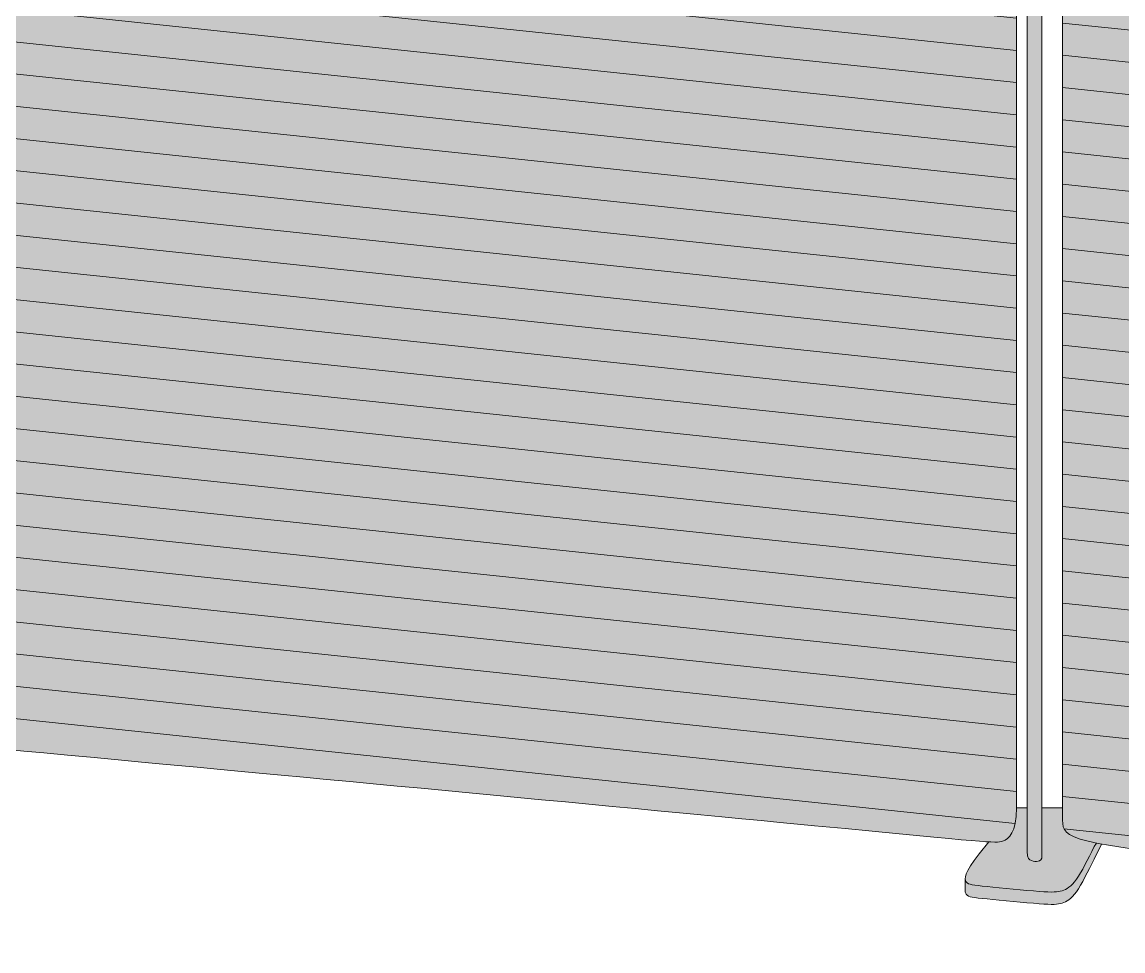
# Model space of a CAD drawing. Header units: millimetres. Extents: x -23380 to 52531, y -5628 to 1041.
# Drawn here: x 4479 to 5242, y -5548 to -4904 of the extents above; entities that cross this region are included whole.
import ezdxf

# ---------------------------------------------------------------- set-up
doc = ezdxf.new("R2010")
doc.units = ezdxf.units.MM
for name, color, linetype, lineweight in [('drawing', 7, 'Continuous', 5), ('hatch', 9, 'Continuous', 5), ('ropes', 7, 'Continuous', 0)]:
    doc.layers.add(name, color=color, linetype=linetype, lineweight=lineweight)

msp = doc.modelspace()

# ---------------------------------------------------------------- hatches: boundary and pattern name
at = {"layer": 'hatch'}
for points in [[(4423.35, -5388.19), (4423.37, -5394.71), (4423.44, -5397.09), (4423.49, -5398.09), (4423.56, -5398.98), (4423.6, -5399.39), (4423.65, -5399.77), (4423.7, -5400.12), (4423.76, -5400.46), (4423.83, -5400.77), (4423.86, -5400.92), (4423.9, -5401.06), (4423.94, -5401.2), (4423.98, -5401.33), (4424.02, -5401.46), (4424.07, -5401.58), (4424.11, -5401.7), (4424.16, -5401.82), (4424.21, -5401.93), (4424.26, -5402.04), (4424.31, -5402.14), (4424.37, -5402.24), (4424.43, -5402.34), (4424.49, -5402.43), (4424.55, -5402.52), (4424.62, -5402.61), (4424.68, -5402.69), (4424.75, -5402.77), (4424.82, -5402.85), (4424.9, -5402.93), (4424.97, -5403), (4425.05, -5403.07), (4425.09, -5403.11), (4425.13, -5403.14), (4425.18, -5403.18), (4425.22, -5403.21), (4425.27, -5403.24), (4425.32, -5403.27), (4425.37, -5403.31), (4425.42, -5403.34), (4425.48, -5403.37), (4425.54, -5403.4), (4425.61, -5403.43), (4425.68, -5403.46), (4425.75, -5403.5), (4425.83, -5403.53), (4425.92, -5403.56), (4426.01, -5403.59), (4426.21, -5403.65), (4426.43, -5403.71), (4426.69, -5403.78), (4426.97, -5403.84), (4427.66, -5403.97), (4428.5, -5404.12), (4430.75, -5404.43), (5114.28, -5469.22), (5136.59, -5471.26), (5149.34, -5472.2), (5151.47, -5472.3), (5153.22, -5472.34), (5153.97, -5472.34), (5154.64, -5472.33), (5155.25, -5472.31), (5155.8, -5472.28), (5156.29, -5472.23), (5156.74, -5472.18), (5156.94, -5472.15), (5157.14, -5472.12), (5157.33, -5472.08), (5157.52, -5472.05), (5157.69, -5472.01), (5157.86, -5471.96), (5158.03, -5471.92), (5158.19, -5471.88), (5158.5, -5471.78), (5158.81, -5471.68), (5159.25, -5471.51), (5159.7, -5471.33), (5159.92, -5471.24), (5160.15, -5471.14), (5160.37, -5471.03), (5160.59, -5470.92), (5160.81, -5470.8), (5161.03, -5470.68), (5161.25, -5470.55), (5161.47, -5470.42), (5161.68, -5470.27), (5161.9, -5470.13), (5162.11, -5469.97), (5162.32, -5469.81), (5162.53, -5469.64), (5162.74, -5469.46), (5162.95, -5469.28), (5163.15, -5469.08), (5163.35, -5468.88), (5163.55, -5468.67), (5163.75, -5468.45), (5163.95, -5468.22), (5164.14, -5467.98), (5164.33, -5467.73), (5164.52, -5467.47), (5164.7, -5467.21), (5164.88, -5466.93), (5165.06, -5466.64), (5165.23, -5466.34), (5165.41, -5466.03), (5165.57, -5465.7), (5165.74, -5465.37), (5165.9, -5465.02), (5166.06, -5464.66), (5166.21, -5464.29), (5166.36, -5463.91), (5166.5, -5463.51), (5166.64, -5463.1), (5166.78, -5462.68), (5166.91, -5462.24), (5167.16, -5461.33), (5167.39, -5460.35), (5167.6, -5459.32), (5167.78, -5458.23), (5167.95, -5457.07), (5168.09, -5455.85), (5168.21, -5454.56), (5168.3, -5453.2), (5168.37, -5451.77), (5168.41, -5450.27), (5168.43, -5448.69), (5168.43, -4338.73), (5168.3, -4338.83), (5168.16, -4338.93), (5168.03, -4339.02), (5167.89, -4339.11), (5167.75, -4339.2), (5167.6, -4339.29), (5167.46, -4339.37), (5167.31, -4339.46), (5167, -4339.62), (5166.68, -4339.77), (5166.35, -4339.92), (5166.01, -4340.06), (5165.65, -4340.19), (5165.28, -4340.31), (5164.9, -4340.43), (5164.51, -4340.54), (5164.1, -4340.64), (5163.68, -4340.73), (5163.25, -4340.81), (5162.81, -4340.89), (5162.5, -4340.93), (5162.17, -4340.97), (5161.8, -4341), (5161.35, -4341.02), (5160.82, -4341.03), (5160.17, -4341.03), (5158.47, -4340.99), (5152.82, -4340.67), (4431.64, -4278.52), (4427.52, -4278.07), (4426.13, -4277.89), (4424.98, -4277.71), (4423.35, -4277.42)], [(5175.91, -5478.78), (5175.92, -5479.24), (5175.93, -5479.68), (5175.95, -5480.09), (5175.98, -5480.48), (5176.02, -5480.85), (5176.06, -5481.2), (5176.11, -5481.52), (5176.17, -5481.83), (5176.2, -5481.98), (5176.24, -5482.12), (5176.27, -5482.26), (5176.31, -5482.39), (5176.35, -5482.52), (5176.38, -5482.65), (5176.43, -5482.77), (5176.47, -5482.88), (5176.51, -5483), (5176.56, -5483.1), (5176.6, -5483.21), (5176.65, -5483.31), (5176.7, -5483.41), (5176.75, -5483.5), (5176.8, -5483.59), (5176.85, -5483.68), (5176.91, -5483.76), (5176.96, -5483.85), (5177.02, -5483.92), (5177.08, -5484), (5177.13, -5484.07), (5177.19, -5484.14), (5177.25, -5484.2), (5177.31, -5484.27), (5177.38, -5484.33), (5177.44, -5484.39), (5177.5, -5484.44), (5177.57, -5484.5), (5177.63, -5484.55), (5177.7, -5484.6), (5177.76, -5484.64), (5177.83, -5484.69), (5177.9, -5484.73), (5177.97, -5484.77), (5178.03, -5484.81), (5178.1, -5484.85), (5178.17, -5484.89), (5178.24, -5484.92), (5178.39, -5484.99), (5178.53, -5485.05), (5178.67, -5485.11), (5178.96, -5485.22), (5179.26, -5485.31), (5179.55, -5485.4), (5179.85, -5485.48), (5180.14, -5485.56), (5180.44, -5485.62), (5180.74, -5485.67), (5181.03, -5485.72), (5181.33, -5485.75), (5181.62, -5485.78), (5181.76, -5485.79), (5181.91, -5485.79), (5182.05, -5485.8), (5182.2, -5485.8), (5182.34, -5485.79), (5182.48, -5485.79), (5182.62, -5485.78), (5182.76, -5485.77), (5182.9, -5485.76), (5183.04, -5485.74), (5183.18, -5485.72), (5183.32, -5485.7), (5183.45, -5485.67), (5183.59, -5485.64), (5183.72, -5485.61), (5183.85, -5485.57), (5183.98, -5485.53), (5184.11, -5485.49), (5184.23, -5485.44), (5184.3, -5485.42), (5184.36, -5485.39), (5184.42, -5485.37), (5184.48, -5485.34), (5184.54, -5485.31), (5184.6, -5485.28), (5184.66, -5485.25), (5184.71, -5485.21), (5184.77, -5485.18), (5184.83, -5485.14), (5184.88, -5485.11), (5184.94, -5485.07), (5184.99, -5485.03), (5185.04, -5484.99), (5185.1, -5484.95), (5185.15, -5484.91), (5185.2, -5484.86), (5185.25, -5484.82), (5185.29, -5484.77), (5185.34, -5484.72), (5185.39, -5484.67), (5185.43, -5484.62), (5185.48, -5484.56), (5185.52, -5484.51), (5185.56, -5484.45), (5185.6, -5484.39), (5185.64, -5484.33), (5185.68, -5484.27), (5185.72, -5484.21), (5185.75, -5484.14), (5185.79, -5484.07), (5185.82, -5484), (5185.85, -5483.93), (5185.88, -5483.86), (5185.91, -5483.79), (5185.94, -5483.71), (5185.97, -5483.63), (5185.99, -5483.55), (5186.02, -5483.47), (5186.04, -5483.39), (5186.06, -5483.3), (5186.08, -5483.21), (5186.09, -5483.12), (5186.11, -5483.03), (5186.12, -5482.94), (5186.14, -5482.84), (5186.15, -5482.74), (5186.16, -5482.64), (5186.16, -5482.54), (5186.17, -5482.43), (5186.18, -5482.22), (5186.18, -5481.99), (5186.18, -4349.63), (5175.91, -4348.6)], [(5200.46, -5457.2), (5200.47, -5457.87), (5200.48, -5458.52), (5200.52, -5459.16), (5200.54, -5459.47), (5200.57, -5459.78), (5200.61, -5460.08), (5200.65, -5460.38), (5200.7, -5460.67), (5200.75, -5460.97), (5200.82, -5461.25), (5200.89, -5461.54), (5200.97, -5461.82), (5201.05, -5462.1), (5201.15, -5462.37), (5201.2, -5462.51), (5201.26, -5462.64), (5201.31, -5462.78), (5201.37, -5462.91), (5201.44, -5463.05), (5201.5, -5463.18), (5201.57, -5463.31), (5201.64, -5463.44), (5201.71, -5463.57), (5201.79, -5463.7), (5201.87, -5463.83), (5201.95, -5463.96), (5202.03, -5464.08), (5202.12, -5464.21), (5202.21, -5464.33), (5202.31, -5464.46), (5202.41, -5464.58), (5202.51, -5464.71), (5202.61, -5464.83), (5202.72, -5464.95), (5202.83, -5465.08), (5202.95, -5465.2), (5203.06, -5465.32), (5203.19, -5465.44), (5203.44, -5465.68), (5203.71, -5465.92), (5204, -5466.15), (5204.3, -5466.38), (5204.62, -5466.61), (5204.96, -5466.84), (5205.31, -5467.07), (5205.68, -5467.3), (5206.07, -5467.52), (5206.47, -5467.74), (5206.9, -5467.96), (5207.35, -5468.18), (5207.81, -5468.4), (5208.81, -5468.83), (5209.88, -5469.26), (5211.05, -5469.69), (5212.31, -5470.11), (5213.66, -5470.53), (5215.11, -5470.95), (5216.66, -5471.37), (5220.08, -5472.2), (5223.96, -5473.04), (5227.38, -5473.72), (5234.79, -5475.03), (5243.43, -5476.4), (5264.84, -5479.34), (5805.41, -5536.09), (5914.81, -5546.16), (5926.99, -5546.97), (5930.6, -5547.12), (5933.07, -5547.16), (5934, -5547.14), (5936.15, -5547.05), (5937.81, -5546.95), (5938.22, -5546.91), (5938.64, -5546.85), (5938.84, -5546.82), (5939.05, -5546.79), (5939.26, -5546.75), (5939.46, -5546.71), (5939.67, -5546.66), (5939.87, -5546.61), (5940.07, -5546.55), (5940.28, -5546.49), (5940.48, -5546.42), (5940.68, -5546.34), (5940.88, -5546.26), (5941.07, -5546.18), (5941.27, -5546.08), (5941.46, -5545.98), (5941.66, -5545.87), (5941.85, -5545.75), (5942.04, -5545.63), (5942.13, -5545.56), (5942.22, -5545.49), (5942.32, -5545.42), (5942.41, -5545.35), (5942.5, -5545.28), (5942.59, -5545.2), (5942.68, -5545.12), (5942.77, -5545.04), (5942.86, -5544.95), (5942.95, -5544.87), (5943.13, -5544.69), (5943.3, -5544.5), (5943.48, -5544.29), (5943.65, -5544.08), (5943.81, -5543.86), (5943.98, -5543.62), (5944.14, -5543.38), (5944.3, -5543.12), (5944.45, -5542.85), (5944.61, -5542.56), (5944.76, -5542.26), (5944.9, -5541.95), (5945.05, -5541.63), (5945.19, -5541.29), (5945.32, -5540.94), (5945.46, -5540.57), (5945.59, -5540.19), (5945.71, -5539.8), (5945.83, -5539.38), (5945.95, -5538.96), (5946.17, -5538.05), (5946.38, -5537.08), (5946.57, -5536.04), (5946.74, -5534.93), (5946.9, -5533.75), (5947.01, -5532.71), (5947.11, -5531.61), (5947.26, -5529.25), (5947.36, -5526.65), (5947.39, -5523.81), (5947.39, -4409.91), (5947.26, -4410.01), (5947.12, -4410.11), (5946.98, -4410.22), (5946.84, -4410.31), (5946.7, -4410.41), (5946.55, -4410.51), (5946.4, -4410.6), (5946.24, -4410.69), (5946.09, -4410.78), (5945.93, -4410.87), (5945.76, -4410.95), (5945.6, -4411.04), (5945.43, -4411.12), (5945.25, -4411.19), (5944.9, -4411.35), (5944.53, -4411.49), (5944.14, -4411.62), (5943.75, -4411.75), (5943.34, -4411.86), (5942.91, -4411.97), (5942.47, -4412.06), (5942.01, -4412.15), (5941.54, -4412.23), (5941.24, -4412.27), (5940.91, -4412.31), (5940.54, -4412.34), (5940.09, -4412.37), (5939.55, -4412.38), (5938.91, -4412.38), (5937.21, -4412.33), (5931.56, -4412.02), (5210.38, -4349.87), (5206.26, -4349.42), (5204.87, -4349.23), (5203.72, -4349.06), (5201.98, -4348.75), (5201.2, -4348.58), (5200.46, -4348.41)], [(5142.65, -5480.47), (5140.06, -5483.91), (5138.95, -5485.46), (5137.95, -5486.9), (5137.06, -5488.25), (5136.27, -5489.5), (5135.58, -5490.66), (5134.98, -5491.74), (5134.72, -5492.24), (5134.47, -5492.73), (5134.25, -5493.19), (5134.05, -5493.64), (5133.86, -5494.07), (5133.7, -5494.48), (5133.56, -5494.87), (5133.43, -5495.24), (5133.32, -5495.6), (5133.23, -5495.94), (5133.18, -5496.11), (5133.15, -5496.27), (5133.12, -5496.43), (5133.09, -5496.58), (5133.06, -5496.73), (5133.04, -5496.88), (5133.02, -5497.02), (5133.01, -5497.16), (5132.99, -5497.3), (5132.99, -5497.43), (5132.98, -5497.56), (5132.98, -5497.69), (5132.98, -5497.79), (5132.98, -5497.88), (5132.99, -5497.97), (5132.99, -5498.05), (5133, -5498.14), (5133.01, -5498.23), (5133.02, -5498.31), (5133.03, -5498.39), (5133.05, -5498.47), (5133.06, -5498.55), (5133.08, -5498.63), (5133.1, -5498.71), (5133.12, -5498.78), (5133.14, -5498.85), (5133.16, -5498.93), (5133.18, -5499), (5133.21, -5499.07), (5133.23, -5499.13), (5133.26, -5499.2), (5133.29, -5499.27), (5133.31, -5499.33), (5133.34, -5499.4), (5133.37, -5499.46), (5133.41, -5499.52), (5133.44, -5499.58), (5133.47, -5499.64), (5133.51, -5499.7), (5133.54, -5499.75), (5133.58, -5499.81), (5133.62, -5499.87), (5133.69, -5499.97), (5133.77, -5500.07), (5133.84, -5500.16), (5133.92, -5500.25), (5134, -5500.34), (5134.09, -5500.43), (5134.17, -5500.51), (5134.26, -5500.59), (5134.35, -5500.67), (5134.45, -5500.74), (5134.55, -5500.82), (5134.65, -5500.89), (5134.76, -5500.96), (5134.87, -5501.03), (5134.99, -5501.09), (5135.1, -5501.15), (5135.23, -5501.22), (5135.35, -5501.28), (5135.48, -5501.33), (5135.62, -5501.39), (5135.76, -5501.44), (5135.9, -5501.5), (5136.05, -5501.55), (5136.37, -5501.65), (5136.7, -5501.74), (5137.06, -5501.83), (5137.44, -5501.91), (5137.84, -5501.99), (5138.72, -5502.14), (5139.7, -5502.28), (5142, -5502.55), (5184.16, -5506.56), (5187.51, -5506.79), (5190.32, -5506.93), (5192.66, -5506.99), (5193.68, -5506.98), (5194.61, -5506.95), (5195.46, -5506.91), (5196.25, -5506.84), (5196.97, -5506.76), (5197.32, -5506.71), (5197.65, -5506.66), (5197.98, -5506.6), (5198.29, -5506.53), (5198.6, -5506.47), (5198.91, -5506.39), (5199.5, -5506.24), (5200.09, -5506.06), (5200.68, -5505.87), (5201.26, -5505.66), (5201.56, -5505.54), (5201.86, -5505.42), (5202.15, -5505.29), (5202.45, -5505.15), (5202.75, -5505.01), (5203.05, -5504.85), (5203.35, -5504.69), (5203.65, -5504.51), (5203.96, -5504.33), (5204.26, -5504.13), (5204.57, -5503.93), (5204.88, -5503.71), (5205.19, -5503.48), (5205.5, -5503.24), (5205.81, -5502.98), (5206.13, -5502.71), (5206.44, -5502.42), (5206.76, -5502.12), (5207.08, -5501.81), (5207.41, -5501.48), (5207.73, -5501.13), (5208.06, -5500.76), (5208.39, -5500.38), (5208.72, -5499.98), (5209.06, -5499.56), (5209.4, -5499.12), (5210.08, -5498.19), (5210.78, -5497.17), (5211.48, -5496.08), (5212.2, -5494.91), (5212.93, -5493.68), (5214.41, -5491.03), (5215.93, -5488.18), (5222.29, -5475.53), (5223.96, -5473.04), (5220.08, -5472.2), (5216.66, -5471.37), (5215.11, -5470.95), (5213.66, -5470.53), (5212.31, -5470.11), (5211.05, -5469.69), (5209.88, -5469.26), (5208.81, -5468.83), (5207.81, -5468.4), (5207.35, -5468.18), (5206.9, -5467.96), (5206.47, -5467.74), (5206.07, -5467.52), (5205.68, -5467.3), (5205.31, -5467.07), (5204.96, -5466.84), (5204.62, -5466.61), (5204.3, -5466.38), (5204, -5466.15), (5203.71, -5465.92), (5203.44, -5465.68), (5203.19, -5465.44), (5203.06, -5465.32), (5202.95, -5465.2), (5202.83, -5465.08), (5202.72, -5464.95), (5202.61, -5464.83), (5202.51, -5464.71), (5202.41, -5464.58), (5202.31, -5464.46), (5202.21, -5464.33), (5202.12, -5464.21), (5202.03, -5464.08), (5201.95, -5463.96), (5201.87, -5463.83), (5201.79, -5463.7), (5201.71, -5463.57), (5201.64, -5463.44), (5201.57, -5463.31), (5201.5, -5463.18), (5201.44, -5463.05), (5201.37, -5462.91), (5201.31, -5462.78), (5201.26, -5462.64), (5201.2, -5462.51), (5201.15, -5462.37), (5201.05, -5462.1), (5200.97, -5461.82), (5200.89, -5461.54), (5200.82, -5461.25), (5200.75, -5460.97), (5200.7, -5460.67), (5200.65, -5460.38), (5200.61, -5460.08), (5200.57, -5459.78), (5200.54, -5459.47), (5200.52, -5459.16), (5200.48, -5458.52), (5200.47, -5457.87), (5200.46, -5457.2), (5200.46, -5448.69), (5186.18, -5448.69), (5186.18, -5481.99), (5186.18, -5482.22), (5186.17, -5482.43), (5186.16, -5482.54), (5186.16, -5482.64), (5186.15, -5482.74), (5186.14, -5482.84), (5186.12, -5482.94), (5186.11, -5483.03), (5186.09, -5483.12), (5186.08, -5483.21), (5186.06, -5483.3), (5186.04, -5483.39), (5186.02, -5483.47), (5185.99, -5483.55), (5185.97, -5483.63), (5185.94, -5483.71), (5185.91, -5483.79), (5185.88, -5483.86), (5185.85, -5483.93), (5185.82, -5484), (5185.79, -5484.07), (5185.75, -5484.14), (5185.72, -5484.21), (5185.68, -5484.27), (5185.64, -5484.33), (5185.6, -5484.39), (5185.56, -5484.45), (5185.52, -5484.51), (5185.48, -5484.56), (5185.43, -5484.62), (5185.39, -5484.67), (5185.34, -5484.72), (5185.29, -5484.77), (5185.25, -5484.82), (5185.2, -5484.86), (5185.15, -5484.91), (5185.1, -5484.95), (5185.04, -5484.99), (5184.99, -5485.03), (5184.94, -5485.07), (5184.88, -5485.11), (5184.83, -5485.14), (5184.77, -5485.18), (5184.71, -5485.21), (5184.66, -5485.25), (5184.6, -5485.28), (5184.54, -5485.31), (5184.48, -5485.34), (5184.42, -5485.37), (5184.36, -5485.39), (5184.3, -5485.42), (5184.23, -5485.44), (5184.11, -5485.49), (5183.98, -5485.53), (5183.85, -5485.57), (5183.72, -5485.61), (5183.59, -5485.64), (5183.45, -5485.67), (5183.32, -5485.7), (5183.18, -5485.72), (5183.04, -5485.74), (5182.9, -5485.76), (5182.76, -5485.77), (5182.62, -5485.78), (5182.48, -5485.79), (5182.34, -5485.79), (5182.2, -5485.8), (5182.05, -5485.8), (5181.91, -5485.79), (5181.76, -5485.79), (5181.62, -5485.78), (5181.33, -5485.75), (5181.03, -5485.72), (5180.74, -5485.67), (5180.44, -5485.62), (5180.14, -5485.56), (5179.85, -5485.48), (5179.55, -5485.4), (5179.26, -5485.31), (5178.96, -5485.22), (5178.67, -5485.11), (5178.53, -5485.05), (5178.39, -5484.99), (5178.24, -5484.92), (5178.17, -5484.89), (5178.1, -5484.85), (5178.03, -5484.81), (5177.97, -5484.77), (5177.9, -5484.73), (5177.83, -5484.69), (5177.76, -5484.64), (5177.7, -5484.6), (5177.63, -5484.55), (5177.57, -5484.5), (5177.5, -5484.44), (5177.44, -5484.39), (5177.38, -5484.33), (5177.31, -5484.27), (5177.25, -5484.2), (5177.19, -5484.14), (5177.13, -5484.07), (5177.08, -5484), (5177.02, -5483.92), (5176.96, -5483.85), (5176.91, -5483.76), (5176.85, -5483.68), (5176.8, -5483.59), (5176.75, -5483.5), (5176.7, -5483.41), (5176.65, -5483.31), (5176.6, -5483.21), (5176.56, -5483.1), (5176.51, -5483), (5176.47, -5482.88), (5176.43, -5482.77), (5176.38, -5482.65), (5176.35, -5482.52), (5176.31, -5482.39), (5176.27, -5482.26), (5176.24, -5482.12), (5176.2, -5481.98), (5176.17, -5481.83), (5176.11, -5481.52), (5176.06, -5481.2), (5176.02, -5480.85), (5175.98, -5480.48), (5175.95, -5480.09), (5175.93, -5479.68), (5175.92, -5479.24), (5175.91, -5478.78), (5175.91, -5448.69), (5168.43, -5448.69), (5168.41, -5450.27), (5168.37, -5451.77), (5168.3, -5453.2), (5168.21, -5454.56), (5168.09, -5455.85), (5167.95, -5457.07), (5167.78, -5458.23), (5167.6, -5459.32), (5167.39, -5460.35), (5167.16, -5461.33), (5166.91, -5462.24), (5166.78, -5462.68), (5166.64, -5463.1), (5166.5, -5463.51), (5166.36, -5463.91), (5166.21, -5464.29), (5166.06, -5464.66), (5165.9, -5465.02), (5165.74, -5465.37), (5165.57, -5465.7), (5165.41, -5466.03), (5165.23, -5466.34), (5165.06, -5466.64), (5164.88, -5466.93), (5164.7, -5467.21), (5164.52, -5467.47), (5164.33, -5467.73), (5164.14, -5467.98), (5163.95, -5468.22), (5163.75, -5468.45), (5163.55, -5468.67), (5163.35, -5468.88), (5163.15, -5469.08), (5162.95, -5469.28), (5162.74, -5469.46), (5162.53, -5469.64), (5162.32, -5469.81), (5162.11, -5469.97), (5161.9, -5470.13), (5161.68, -5470.27), (5161.47, -5470.42), (5161.25, -5470.55), (5161.03, -5470.68), (5160.81, -5470.8), (5160.59, -5470.92), (5160.37, -5471.03), (5160.15, -5471.14), (5159.92, -5471.24), (5159.7, -5471.33), (5159.25, -5471.51), (5158.81, -5471.68), (5158.5, -5471.78), (5158.19, -5471.88), (5158.03, -5471.92), (5157.86, -5471.96), (5157.69, -5472.01), (5157.52, -5472.05), (5157.33, -5472.08), (5157.14, -5472.12), (5156.94, -5472.15), (5156.74, -5472.18), (5156.29, -5472.23), (5155.8, -5472.28), (5155.25, -5472.31), (5154.64, -5472.33), (5153.97, -5472.34), (5153.22, -5472.34), (5151.47, -5472.3), (5149.34, -5472.2)], [(5132.98, -5506.28), (5132.98, -5506.38), (5132.98, -5506.47), (5132.99, -5506.56), (5132.99, -5506.65), (5133, -5506.73), (5133.01, -5506.82), (5133.02, -5506.9), (5133.03, -5506.98), (5133.05, -5507.07), (5133.06, -5507.14), (5133.08, -5507.22), (5133.1, -5507.3), (5133.12, -5507.37), (5133.14, -5507.45), (5133.16, -5507.52), (5133.18, -5507.59), (5133.21, -5507.66), (5133.23, -5507.73), (5133.26, -5507.79), (5133.29, -5507.86), (5133.31, -5507.92), (5133.34, -5507.99), (5133.37, -5508.05), (5133.41, -5508.11), (5133.44, -5508.17), (5133.47, -5508.23), (5133.51, -5508.29), (5133.54, -5508.35), (5133.58, -5508.4), (5133.62, -5508.46), (5133.69, -5508.57), (5133.77, -5508.66), (5133.84, -5508.76), (5133.92, -5508.85), (5134, -5508.93), (5134.09, -5509.02), (5134.17, -5509.1), (5134.26, -5509.18), (5134.35, -5509.26), (5134.45, -5509.34), (5134.55, -5509.41), (5134.65, -5509.48), (5134.76, -5509.55), (5134.87, -5509.62), (5134.99, -5509.68), (5135.1, -5509.75), (5135.23, -5509.81), (5135.35, -5509.87), (5135.48, -5509.93), (5135.62, -5509.98), (5135.76, -5510.04), (5135.9, -5510.09), (5136.05, -5510.14), (5136.37, -5510.24), (5136.7, -5510.33), (5137.06, -5510.42), (5137.44, -5510.5), (5137.84, -5510.58), (5138.72, -5510.74), (5139.7, -5510.88), (5142, -5511.15), (5184.16, -5515.16), (5187.51, -5515.39), (5190.32, -5515.53), (5192.66, -5515.58), (5193.68, -5515.57), (5194.61, -5515.55), (5195.46, -5515.5), (5196.25, -5515.44), (5196.97, -5515.35), (5197.32, -5515.3), (5197.65, -5515.25), (5197.98, -5515.19), (5198.29, -5515.13), (5198.6, -5515.06), (5198.91, -5514.99), (5199.5, -5514.83), (5200.09, -5514.65), (5200.68, -5514.46), (5201.26, -5514.25), (5201.56, -5514.13), (5201.86, -5514.01), (5202.15, -5513.88), (5202.45, -5513.74), (5202.75, -5513.6), (5203.05, -5513.44), (5203.35, -5513.28), (5203.65, -5513.11), (5203.96, -5512.92), (5204.26, -5512.73), (5204.57, -5512.52), (5204.88, -5512.3), (5205.19, -5512.07), (5205.5, -5511.83), (5205.81, -5511.57), (5206.13, -5511.3), (5206.44, -5511.02), (5206.76, -5510.72), (5207.08, -5510.4), (5207.41, -5510.07), (5207.73, -5509.72), (5208.06, -5509.36), (5208.39, -5508.97), (5208.72, -5508.57), (5209.06, -5508.15), (5209.4, -5507.72), (5210.08, -5506.78), (5210.78, -5505.76), (5211.48, -5504.67), (5212.2, -5503.5), (5212.93, -5502.27), (5214.41, -5499.63), (5215.93, -5496.77), (5222.29, -5484.12), (5227.38, -5473.72), (5223.96, -5473.04), (5222.29, -5475.53), (5215.93, -5488.18), (5214.41, -5491.03), (5212.93, -5493.68), (5212.2, -5494.91), (5211.48, -5496.08), (5210.78, -5497.17), (5210.08, -5498.19), (5209.4, -5499.12), (5209.06, -5499.56), (5208.72, -5499.98), (5208.39, -5500.38), (5208.06, -5500.76), (5207.73, -5501.13), (5207.41, -5501.48), (5207.08, -5501.81), (5206.76, -5502.12), (5206.44, -5502.42), (5206.13, -5502.71), (5205.81, -5502.98), (5205.5, -5503.24), (5205.19, -5503.48), (5204.88, -5503.71), (5204.57, -5503.93), (5204.26, -5504.13), (5203.96, -5504.33), (5203.65, -5504.51), (5203.35, -5504.69), (5203.05, -5504.85), (5202.75, -5505.01), (5202.45, -5505.15), (5202.15, -5505.29), (5201.86, -5505.42), (5201.56, -5505.54), (5201.26, -5505.66), (5200.68, -5505.87), (5200.09, -5506.06), (5199.5, -5506.24), (5198.91, -5506.39), (5198.6, -5506.47), (5198.29, -5506.53), (5197.98, -5506.6), (5197.65, -5506.66), (5197.32, -5506.71), (5196.97, -5506.76), (5196.25, -5506.84), (5195.46, -5506.91), (5194.61, -5506.95), (5193.68, -5506.98), (5192.66, -5506.99), (5190.32, -5506.93), (5187.51, -5506.79), (5184.16, -5506.56), (5142, -5502.55), (5139.7, -5502.28), (5138.72, -5502.14), (5137.84, -5501.99), (5137.44, -5501.91), (5137.06, -5501.83), (5136.7, -5501.74), (5136.37, -5501.65), (5136.05, -5501.55), (5135.9, -5501.5), (5135.76, -5501.44), (5135.62, -5501.39), (5135.48, -5501.33), (5135.35, -5501.28), (5135.23, -5501.22), (5135.1, -5501.15), (5134.99, -5501.09), (5134.87, -5501.03), (5134.76, -5500.96), (5134.65, -5500.89), (5134.55, -5500.82), (5134.45, -5500.74), (5134.35, -5500.67), (5134.26, -5500.59), (5134.17, -5500.51), (5134.09, -5500.43), (5134, -5500.34), (5133.92, -5500.25), (5133.84, -5500.16), (5133.77, -5500.07), (5133.69, -5499.97), (5133.62, -5499.87), (5133.55, -5499.76), (5133.51, -5499.71), (5133.48, -5499.65), (5133.45, -5499.59), (5133.41, -5499.53), (5133.38, -5499.47), (5133.35, -5499.41), (5133.32, -5499.35), (5133.3, -5499.29), (5133.27, -5499.23), (5133.24, -5499.16), (5133.22, -5499.1), (5133.19, -5499.03), (5133.17, -5498.96), (5133.15, -5498.89), (5133.13, -5498.82), (5133.11, -5498.75), (5133.09, -5498.68), (5133.07, -5498.61), (5133.06, -5498.53), (5133.04, -5498.45), (5133.03, -5498.37), (5133.02, -5498.29), (5133.01, -5498.21), (5133, -5498.13), (5132.99, -5498.05), (5132.99, -5497.96), (5132.98, -5497.87), (5132.98, -5497.79)]]:
    msp.add_hatch(color=256, dxfattribs=at).paths.add_polyline_path(points, flags=0)
at = {"layer": 'ropes', "lineweight": 0}
h = msp.add_hatch(dxfattribs=at)
h.set_pattern_fill('ANSI31', color=256, scale=7, angle=129, style=0)
h.paths.add_polyline_path([(4423.35, -5388.19), (4423.37, -5394.71), (4423.44, -5397.09), (4423.49, -5398.09), (4423.56, -5398.98), (4423.6, -5399.39), (4423.65, -5399.77), (4423.7, -5400.12), (4423.76, -5400.46), (4423.83, -5400.77), (4423.86, -5400.92), (4423.9, -5401.06), (4423.94, -5401.2), (4423.98, -5401.33), (4424.02, -5401.46), (4424.07, -5401.58), (4424.11, -5401.7), (4424.16, -5401.82), (4424.21, -5401.93), (4424.26, -5402.04), (4424.31, -5402.14), (4424.37, -5402.24), (4424.43, -5402.34), (4424.49, -5402.43), (4424.55, -5402.52), (4424.62, -5402.61), (4424.68, -5402.69), (4424.75, -5402.77), (4424.82, -5402.85), (4424.9, -5402.93), (4424.97, -5403), (4425.05, -5403.07), (4425.09, -5403.11), (4425.13, -5403.14), (4425.18, -5403.18), (4425.22, -5403.21), (4425.27, -5403.24), (4425.32, -5403.27), (4425.37, -5403.31), (4425.42, -5403.34), (4425.48, -5403.37), (4425.54, -5403.4), (4425.61, -5403.43), (4425.68, -5403.46), (4425.75, -5403.5), (4425.83, -5403.53), (4425.92, -5403.56), (4426.01, -5403.59), (4426.21, -5403.65), (4426.43, -5403.71), (4426.69, -5403.78), (4426.97, -5403.84), (4427.66, -5403.97), (4428.5, -5404.12), (4430.75, -5404.43), (5114.28, -5469.22), (5136.59, -5471.26), (5149.34, -5472.2), (5151.47, -5472.3), (5153.22, -5472.34), (5153.97, -5472.34), (5154.64, -5472.33), (5155.25, -5472.31), (5155.8, -5472.28), (5156.29, -5472.23), (5156.74, -5472.18), (5156.94, -5472.15), (5157.14, -5472.12), (5157.33, -5472.08), (5157.52, -5472.05), (5157.69, -5472.01), (5157.86, -5471.96), (5158.03, -5471.92), (5158.19, -5471.88), (5158.5, -5471.78), (5158.81, -5471.68), (5159.25, -5471.51), (5159.7, -5471.33), (5159.92, -5471.24), (5160.15, -5471.14), (5160.37, -5471.03), (5160.59, -5470.92), (5160.81, -5470.8), (5161.03, -5470.68), (5161.25, -5470.55), (5161.47, -5470.42), (5161.68, -5470.27), (5161.9, -5470.13), (5162.11, -5469.97), (5162.32, -5469.81), (5162.53, -5469.64), (5162.74, -5469.46), (5162.95, -5469.28), (5163.15, -5469.08), (5163.35, -5468.88), (5163.55, -5468.67), (5163.75, -5468.45), (5163.95, -5468.22), (5164.14, -5467.98), (5164.33, -5467.73), (5164.52, -5467.47), (5164.7, -5467.21), (5164.88, -5466.93), (5165.06, -5466.64), (5165.23, -5466.34), (5165.41, -5466.03), (5165.57, -5465.7), (5165.74, -5465.37), (5165.9, -5465.02), (5166.06, -5464.66), (5166.21, -5464.29), (5166.36, -5463.91), (5166.5, -5463.51), (5166.64, -5463.1), (5166.78, -5462.68), (5166.91, -5462.24), (5167.16, -5461.33), (5167.39, -5460.35), (5167.6, -5459.32), (5167.78, -5458.23), (5167.95, -5457.07), (5168.09, -5455.85), (5168.21, -5454.56), (5168.3, -5453.2), (5168.37, -5451.77), (5168.41, -5450.27), (5168.43, -5448.69), (5168.43, -4338.73), (5168.3, -4338.83), (5168.16, -4338.93), (5168.03, -4339.02), (5167.89, -4339.11), (5167.75, -4339.2), (5167.6, -4339.29), (5167.46, -4339.37), (5167.31, -4339.46), (5167, -4339.62), (5166.68, -4339.77), (5166.35, -4339.92), (5166.01, -4340.06), (5165.65, -4340.19), (5165.28, -4340.31), (5164.9, -4340.43), (5164.51, -4340.54), (5164.1, -4340.64), (5163.68, -4340.73), (5163.25, -4340.81), (5162.81, -4340.89), (5162.5, -4340.93), (5162.17, -4340.97), (5161.8, -4341), (5161.35, -4341.02), (5160.82, -4341.03), (5160.17, -4341.03), (5158.47, -4340.99), (5152.82, -4340.67), (4431.64, -4278.52), (4427.52, -4278.07), (4426.13, -4277.89), (4424.98, -4277.71), (4423.35, -4277.42)], flags=0)
h = msp.add_hatch(dxfattribs=at)
h.set_pattern_fill('ANSI31', color=256, scale=7, angle=129, style=0)
h.paths.add_polyline_path([(5200.46, -5457.2), (5200.47, -5457.87), (5200.48, -5458.52), (5200.52, -5459.16), (5200.54, -5459.47), (5200.57, -5459.78), (5200.61, -5460.08), (5200.65, -5460.38), (5200.7, -5460.67), (5200.75, -5460.97), (5200.82, -5461.25), (5200.89, -5461.54), (5200.97, -5461.82), (5201.05, -5462.1), (5201.15, -5462.37), (5201.2, -5462.51), (5201.26, -5462.64), (5201.31, -5462.78), (5201.37, -5462.91), (5201.44, -5463.05), (5201.5, -5463.18), (5201.57, -5463.31), (5201.64, -5463.44), (5201.71, -5463.57), (5201.79, -5463.7), (5201.87, -5463.83), (5201.95, -5463.96), (5202.03, -5464.08), (5202.12, -5464.21), (5202.21, -5464.33), (5202.31, -5464.46), (5202.41, -5464.58), (5202.51, -5464.71), (5202.61, -5464.83), (5202.72, -5464.95), (5202.83, -5465.08), (5202.95, -5465.2), (5203.06, -5465.32), (5203.19, -5465.44), (5203.44, -5465.68), (5203.71, -5465.92), (5204, -5466.15), (5204.3, -5466.38), (5204.62, -5466.61), (5204.96, -5466.84), (5205.31, -5467.07), (5205.68, -5467.3), (5206.07, -5467.52), (5206.47, -5467.74), (5206.9, -5467.96), (5207.35, -5468.18), (5207.81, -5468.4), (5208.81, -5468.83), (5209.88, -5469.26), (5211.05, -5469.69), (5212.31, -5470.11), (5213.66, -5470.53), (5215.11, -5470.95), (5216.66, -5471.37), (5220.08, -5472.2), (5223.96, -5473.04), (5227.38, -5473.72), (5234.79, -5475.03), (5243.43, -5476.4), (5264.84, -5479.34), (5805.41, -5536.09), (5914.81, -5546.16), (5926.99, -5546.97), (5930.6, -5547.12), (5933.07, -5547.16), (5934, -5547.14), (5936.15, -5547.05), (5937.81, -5546.95), (5938.22, -5546.91), (5938.64, -5546.85), (5938.84, -5546.82), (5939.05, -5546.79), (5939.26, -5546.75), (5939.46, -5546.71), (5939.67, -5546.66), (5939.87, -5546.61), (5940.07, -5546.55), (5940.28, -5546.49), (5940.48, -5546.42), (5940.68, -5546.34), (5940.88, -5546.26), (5941.07, -5546.18), (5941.27, -5546.08), (5941.46, -5545.98), (5941.66, -5545.87), (5941.85, -5545.75), (5942.04, -5545.63), (5942.13, -5545.56), (5942.22, -5545.49), (5942.32, -5545.42), (5942.41, -5545.35), (5942.5, -5545.28), (5942.59, -5545.2), (5942.68, -5545.12), (5942.77, -5545.04), (5942.86, -5544.95), (5942.95, -5544.87), (5943.13, -5544.69), (5943.3, -5544.5), (5943.48, -5544.29), (5943.65, -5544.08), (5943.81, -5543.86), (5943.98, -5543.62), (5944.14, -5543.38), (5944.3, -5543.12), (5944.45, -5542.85), (5944.61, -5542.56), (5944.76, -5542.26), (5944.9, -5541.95), (5945.05, -5541.63), (5945.19, -5541.29), (5945.32, -5540.94), (5945.46, -5540.57), (5945.59, -5540.19), (5945.71, -5539.8), (5945.83, -5539.38), (5945.95, -5538.96), (5946.17, -5538.05), (5946.38, -5537.08), (5946.57, -5536.04), (5946.74, -5534.93), (5946.9, -5533.75), (5947.01, -5532.71), (5947.11, -5531.61), (5947.26, -5529.25), (5947.36, -5526.65), (5947.39, -5523.81), (5947.39, -4409.91), (5947.26, -4410.01), (5947.12, -4410.11), (5946.98, -4410.22), (5946.84, -4410.31), (5946.7, -4410.41), (5946.55, -4410.51), (5946.4, -4410.6), (5946.24, -4410.69), (5946.09, -4410.78), (5945.93, -4410.87), (5945.76, -4410.95), (5945.6, -4411.04), (5945.43, -4411.12), (5945.25, -4411.19), (5944.9, -4411.35), (5944.53, -4411.49), (5944.14, -4411.62), (5943.75, -4411.75), (5943.34, -4411.86), (5942.91, -4411.97), (5942.47, -4412.06), (5942.01, -4412.15), (5941.54, -4412.23), (5941.24, -4412.27), (5940.91, -4412.31), (5940.54, -4412.34), (5940.09, -4412.37), (5939.55, -4412.38), (5938.91, -4412.38), (5937.21, -4412.33), (5931.56, -4412.02), (5210.38, -4349.87), (5206.26, -4349.42), (5204.87, -4349.23), (5203.72, -4349.06), (5201.98, -4348.75), (5201.2, -4348.58), (5200.46, -4348.41)], flags=0)

# ---------------------------------------------------------------- linework, layer by layer
at = {"layer": 'drawing'}
for points in [[(5168.43, -4338.73), (5168.43, -5448.69)], [(5175.91, -5478.78), (5175.91, -4348.6)], [(5186.18, -5481.99), (5186.18, -4349.63)], [(5200.46, -4348.41), (5200.46, -5457.2)], [(5168.43, -5448.69), (5175.91, -5448.69)], [(5186.18, -5448.69), (5200.46, -5448.69)], [(5142.65, -5480.47), (5149.34, -5472.2)], [(5222.29, -5475.53), (5223.96, -5473.04)], [(5222.29, -5484.12), (5227.38, -5473.72)], [(5132.98, -5506.28), (5132.98, -5497.69)]]:
    msp.add_lwpolyline(points, dxfattribs=at)
for points in [[(4423.35, -5388.19), (4423.35, -5398.61), (4423.35, -5404.56), (4433.58, -5404.56), (5144.66, -5471.83), (5158.72, -5474.1), (5168.43, -5465.93), (5168.43, -5448.69)], [(5200.46, -5457.2), (5200.46, -5470.3), (5210.95, -5475.95), (5921.51, -5548.45), (5935.51, -5546.77), (5947.39, -5546.77), (5947.39, -5523.81)], [(5142.65, -5480.47), (5132.26, -5493.89), (5132.07, -5501.9), (5141.54, -5502.37), (5190.85, -5507.56), (5200.02, -5506.78), (5209.59, -5501.7), (5217.93, -5484.26), (5222.29, -5475.53)], [(5175.91, -5478.78), (5175.91, -5483.81), (5178.89, -5485.55), (5183.79, -5486.18), (5186.22, -5484.45), (5186.18, -5481.99)]]:
    msp.add_open_spline(points, degree=3, dxfattribs=at)
msp.add_open_spline([(5132.98, -5506.28), (5132.98, -5507.29), (5134.36, -5510.6), (5141.54, -5510.97), (5190.85, -5516.15), (5200.02, -5515.37), (5209.59, -5510.29), (5217.93, -5492.86), (5222.29, -5484.12)], degree=3, knots=[40.086512, 40.086512, 40.086512, 40.086512, 55.105335, 110.210669, 165.316004, 220.421338, 275.526673, 330.632008, 330.632008, 330.632008, 330.632008], dxfattribs=at)

doc.saveas('drawing.dxf')
